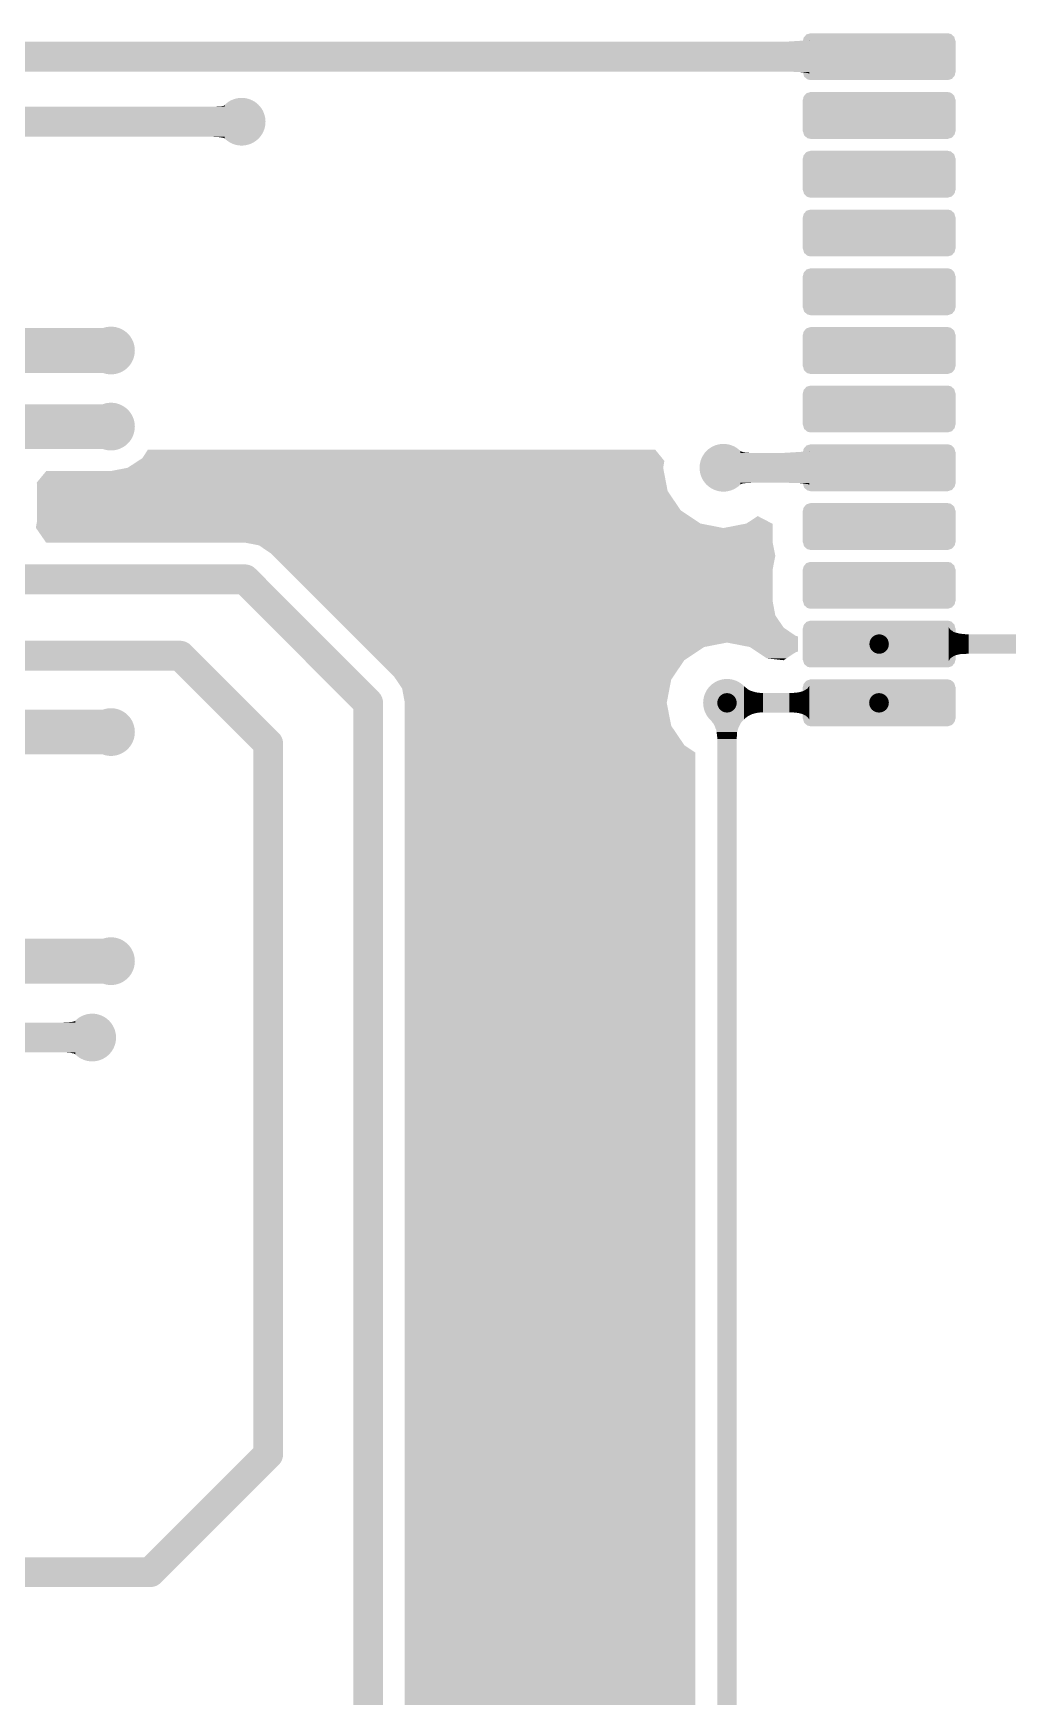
# Model space of a CAD drawing. Extents: x -0.01 to 2.37, y -0.01 to 1.58.
# Drawn here: x 0.918 to 1.245, y 0.298 to 0.856 of the extents above; entities that cross this region are included whole.
import ezdxf

# ---------------------------------------------------------------- set-up
doc = ezdxf.new("R2010")
doc.units = 0
doc.layers.get('0').update_dxf_attribs({"linetype": 'CONTINUOUS'})
for name, color, linetype in [('PCB_KUR_GTL', 8, 'CONTINUOUS'), ('PCB_KUR_GTP', 6, 'CONTINUOUS'), ('PCB_KUR_GTS', 1, 'CONTINUOUS'), ('PCB_KUR_TXT', 2, 'CONTINUOUS')]:
    doc.layers.add(name, color=color, linetype=linetype)

# ---------------------------------------------------------------- blocks, each defined once
blk = doc.blocks.new('CUSTOM_33')
for points in [[(-0.02357, 0.00549), (-0.02311, 0.00585), (0.02348, 0.00549), (0.02323, 0.00585)], [(-0.02311, 0.00585), (-0.02305, 0.0059), (0.02323, 0.00585), (0.02305, 0.0059)], [(-0.0236, 0.0053), (-0.02357, 0.00549), (0.0236, 0.0053), (0.02348, 0.00549)], [(-0.0236, -0.0053), (-0.0236, 0.0053), (0.0236, -0.0053), (0.0236, 0.0053)], [(-0.02348, -0.00549), (-0.0236, -0.0053), (0.02357, -0.00549), (0.0236, -0.0053)], [(-0.02323, -0.00585), (-0.02348, -0.00549), (0.02311, -0.00585), (0.02357, -0.00549)], [(-0.02305, -0.0059), (-0.02323, -0.00585), (0.02305, -0.0059), (0.02311, -0.00585)]]:
    blk.add_solid(points)
blk = doc.blocks.new('ROUND_27')
at = {"const_width": 0.0075}
blk.add_lwpolyline([(-0.00375, 0, 1), (0.00375, 0, 1)], format="xyb", close=True, dxfattribs=at)
blk = doc.blocks.new('ROUND_16')
at = {"const_width": 0.008}
blk.add_lwpolyline([(-0.004, 0, 1), (0.004, 0, 1)], format="xyb", close=True, dxfattribs=at)
blk = doc.blocks.new('ROUND_7')
at = {"const_width": 0.00325}
blk.add_lwpolyline([(-0.001625, 0, 1), (0.001625, 0, 1)], format="xyb", close=True, dxfattribs=at)
blk = doc.blocks.new('ROUND_8')
at = {"const_width": 0.005}
blk.add_lwpolyline([(-0.0025, 0, 1), (0.0025, 0, 1)], format="xyb", close=True, dxfattribs=at)
blk = doc.blocks.new('CUSTOM_69')
for points in [[(-0.02555, 0.0053), (-0.02532, 0.00636), (0.02555, 0.0053), (0.02525, 0.00636)], [(-0.02532, 0.00636), (-0.02506, 0.00666), (0.02525, 0.00636), (0.02516, 0.00666)], [(-0.02506, 0.00666), (-0.0244, 0.00743), (0.02516, 0.00666), (0.02429, 0.00743)], [(-0.0244, 0.00743), (-0.02386, 0.0076), (0.02429, 0.00743), (0.0241, 0.0076)], [(-0.02386, 0.0076), (-0.02305, 0.00785), (0.0241, 0.0076), (0.02305, 0.00785)], [(-0.0256, -0.0053), (-0.0256, 0.0053), (0.0256, -0.0053), (0.0256, 0.0053)], [(-0.02525, -0.00636), (-0.02555, -0.0053), (0.02532, -0.00636), (0.02555, -0.0053)], [(-0.02516, -0.00666), (-0.02525, -0.00636), (0.02506, -0.00666), (0.02532, -0.00636)], [(-0.02429, -0.00743), (-0.02516, -0.00666), (0.0244, -0.00743), (0.02506, -0.00666)], [(-0.0241, -0.0076), (-0.02429, -0.00743), (0.02386, -0.0076), (0.0244, -0.00743)], [(-0.02305, -0.00785), (-0.0241, -0.0076), (0.02305, -0.00785), (0.02386, -0.0076)]]:
    blk.add_solid(points)

msp = doc.modelspace()

# ---------------------------------------------------------------- linework, layer by layer
at = {"layer": 'PCB_KUR_GTL'}
for points, const_width in [([(0.7139, 0.8479), (1.2019, 0.8479)], 0.01), ([(0.7501, 0.8261), (0.9882, 0.8261)], 0.01), ([(0.8751, 0.7494), (0.9444, 0.7494)], 0.015), ([(0.8751, 0.7239), (0.9444, 0.7239)], 0.015), ([(1.1497, 0.7101), (1.2009, 0.7101)], 0.01), ([(0.8751, 0.6727), (0.9893, 0.6727)], 0.01), ([(0.9893, 0.6727), (1.0306, 0.6313)], 0.01), ([(1.2019, 0.651), (1.295, 0.651)], 0.0065), ([(0.8751, 0.6471), (0.9676, 0.6471)], 0.01), ([(0.9676, 0.6471), (0.9971, 0.6176)], 0.01), ([(1.0306, 0.2849), (1.0306, 0.6313)], 0.01), ([(1.1509, 0.6313), (1.2018, 0.6313)], 0.0065), ([(1.1509, 0.1741), (1.1509, 0.6313)], 0.0065), ([(1.2018, 0.6313), (1.2019, 0.6313)], 0.0065), ([(0.8751, 0.6215), (0.9444, 0.6215)], 0.015), ([(0.9971, 0.3794), (0.9971, 0.6176)], 0.01), ([(0.8751, 0.5447), (0.9444, 0.5447)], 0.015), ([(0.8751, 0.5191), (0.9381, 0.5191)], 0.01), ([(0.9576, 0.3399), (0.9971, 0.3794)], 0.01), ([(0.8363, 0.3399), (0.9576, 0.3399)], 0.01)]:
    msp.add_lwpolyline(points, dxfattribs=dict(at, const_width=const_width))
for points in [[(1.1702, 0.8529), (1.1783, 0.8534), (1.1785, 0.8529), (1.1785, 0.8534)], [(1.1783, 0.8534), (1.1785, 0.8535), (1.1785, 0.8534), (1.1785, 0.8535)], [(1.1683, 0.8429), (1.1683, 0.8529), (1.1785, 0.8429), (1.1785, 0.8529)], [(1.1747, 0.8428), (1.1683, 0.8429), (1.1785, 0.8428), (1.1785, 0.8429)], [(1.1767, 0.8426), (1.1747, 0.8428), (1.1785, 0.8426), (1.1785, 0.8428)], [(1.1774, 0.8425), (1.1767, 0.8426), (1.1785, 0.8425), (1.1785, 0.8426)], [(1.178, 0.8424), (1.1774, 0.8425), (1.1785, 0.8424), (1.1785, 0.8425)], [(1.1783, 0.8423), (1.178, 0.8424), (1.1785, 0.8423), (1.1785, 0.8424)], [(1.1785, 0.8422), (1.1783, 0.8423), (1.1785, 0.8422), (1.1785, 0.8423)], [(0.9772, 0.8211), (0.9772, 0.8311), (0.9825, 0.8211), (0.9825, 0.8311)], [(0.9781, 0.8311), (0.9814, 0.8313), (0.9825, 0.8311), (0.9825, 0.8313)], [(0.9814, 0.8313), (0.9818, 0.8314), (0.9825, 0.8313), (0.9825, 0.8314)], [(0.9821, 0.8314), (0.9823, 0.8315), (0.9825, 0.8314), (0.9825, 0.8315)], [(0.9823, 0.8315), (0.9825, 0.8317), (0.9825, 0.8315), (0.9825, 0.8317)], [(0.9796, 0.821), (0.9772, 0.8211), (0.9825, 0.821), (0.9825, 0.8211)], [(0.9809, 0.8209), (0.9796, 0.821), (0.9825, 0.8209), (0.9825, 0.821)], [(0.9814, 0.8208), (0.9809, 0.8209), (0.9825, 0.8208), (0.9825, 0.8209)], [(0.9821, 0.8207), (0.9818, 0.8208), (0.9825, 0.8207), (0.9825, 0.8208)], [(0.9823, 0.8206), (0.9821, 0.8207), (0.9825, 0.8206), (0.9825, 0.8207)], [(0.9825, 0.8205), (0.9823, 0.8206), (0.9825, 0.8205), (0.9825, 0.8206)], [(0.9549, 0.7133), (0.9568, 0.7162), (1.12917, 0.7133), (1.1268, 0.7162)], [(1.1554, 0.7156), (1.1554, 0.7157), (1.1556, 0.7156), (1.1554, 0.7157)], [(1.1554, 0.7155), (1.1554, 0.7156), (1.1558, 0.7155), (1.1556, 0.7156)], [(1.1554, 0.7154), (1.1554, 0.7155), (1.1561, 0.7154), (1.1558, 0.7155)], [(1.1554, 0.7153), (1.1554, 0.7154), (1.1565, 0.7153), (1.1561, 0.7154)], [(1.1554, 0.7152), (1.1554, 0.7153), (1.157, 0.7152), (1.1565, 0.7153)], [(1.1554, 0.7151), (1.1554, 0.7152), (1.1583, 0.7151), (1.157, 0.7152)], [(1.1554, 0.7051), (1.1554, 0.7151), (1.1607, 0.7051), (1.1607, 0.7151)], [(1.1554, 0.7151), (1.1554, 0.7151), (1.1607, 0.7151), (1.1583, 0.7151)], [(1.1683, 0.7051), (1.1683, 0.7151), (1.1785, 0.7051), (1.1785, 0.7151)], [(1.1702, 0.7151), (1.1783, 0.7156), (1.1785, 0.7151), (1.1785, 0.7156)], [(1.1783, 0.7156), (1.1785, 0.7158), (1.1785, 0.7156), (1.1785, 0.7158)], [(0.9195, 0.7051), (0.9227, 0.709), (1.13046, 0.7051), (1.12971, 0.709)], [(0.9444, 0.709), (0.95, 0.7101), (1.12971, 0.709), (1.1295, 0.7101)], [(0.95, 0.7101), (0.95352, 0.7124), (1.1295, 0.7101), (1.1299, 0.7124)], [(0.95352, 0.7124), (0.9549, 0.7133), (1.1299, 0.7124), (1.12917, 0.7133)], [(0.9196, 0.7045), (0.9195, 0.7051), (1.13058, 0.7045), (1.13046, 0.7051)], [(0.9196, 0.7023), (0.9196, 0.7045), (1.131, 0.7023), (1.13058, 0.7045)], [(1.1554, 0.7049), (1.1554, 0.7051), (1.1565, 0.7049), (1.1598, 0.7051)], [(1.1554, 0.7048), (1.1554, 0.7049), (1.1561, 0.7048), (1.1565, 0.7049)], [(1.1554, 0.7047), (1.1554, 0.7048), (1.1558, 0.7047), (1.1561, 0.7048)], [(1.1554, 0.7046), (1.1554, 0.7047), (1.1556, 0.7046), (1.1558, 0.7047)], [(1.1554, 0.7045), (1.1554, 0.7046), (1.1554, 0.7045), (1.1556, 0.7046)], [(1.1747, 0.705), (1.1683, 0.7051), (1.1785, 0.705), (1.1785, 0.7051)], [(1.1767, 0.7048), (1.1747, 0.705), (1.1785, 0.7048), (1.1785, 0.705)], [(1.1774, 0.7047), (1.1767, 0.7048), (1.1785, 0.7047), (1.1785, 0.7048)], [(1.178, 0.7046), (1.1774, 0.7047), (1.1785, 0.7046), (1.1785, 0.7047)], [(1.1783, 0.7045), (1.178, 0.7046), (1.1785, 0.7045), (1.1785, 0.7046)], [(1.1785, 0.7044), (1.1783, 0.7045), (1.1785, 0.7044), (1.1785, 0.7045)], [(0.9196, 0.6958), (0.9196, 0.7023), (1.1354, 0.6958), (1.131, 0.7023)], [(0.91947, 0.6914), (0.9196, 0.6921), (1.142, 0.6914), (1.14095, 0.6921)], [(0.9196, 0.6921), (0.9196, 0.6958), (1.14095, 0.6921), (1.1354, 0.6958)], [(1.1574, 0.6914), (1.1612, 0.6939), (1.16601, 0.6914), (1.1612, 0.6939)], [(0.9192, 0.69), (0.91947, 0.6914), (1.14919, 0.69), (1.142, 0.6914)], [(0.91927, 0.6899), (0.9192, 0.69), (1.1497, 0.6899), (1.14919, 0.69)], [(0.9226, 0.6851), (0.91927, 0.6899), (1.1662, 0.6851), (1.1662, 0.6899)], [(1.1497, 0.6899), (1.15688, 0.6913), (1.1662, 0.6899), (1.1662, 0.6913)], [(1.15688, 0.6913), (1.1574, 0.6914), (1.1662, 0.6913), (1.16601, 0.6914)], [(0.9229, 0.685), (0.9226, 0.6851), (1.16622, 0.685), (1.1662, 0.6851)], [(0.994, 0.6841), (0.9893, 0.685), (1.1664, 0.6841), (1.16622, 0.685)], [(0.998, 0.6814), (0.994, 0.6841), (1.16694, 0.6814), (1.1664, 0.6841)], [(0.9988, 0.6806), (0.998, 0.6814), (1.1671, 0.6806), (1.16694, 0.6814)], [(1.0034, 0.676), (0.9988, 0.6806), (1.1662, 0.676), (1.1671, 0.6806)], [(1.014, 0.6654), (1.0034, 0.676), (1.1662, 0.6654), (1.1662, 0.676)], [(1.0188, 0.6606), (1.014, 0.6654), (1.1671, 0.6606), (1.1662, 0.6654)], [(1.0229, 0.6565), (1.0188, 0.6606), (1.1699, 0.6565), (1.1671, 0.6606)], [(1.0257, 0.6537), (1.0229, 0.6565), (1.174, 0.6537), (1.1699, 0.6565)], [(1.0258, 0.6536), (1.0257, 0.6537), (1.1747, 0.6536), (1.174, 0.6537)], [(1.0279, 0.6515), (1.0258, 0.6536), (1.1747, 0.6515), (1.1747, 0.6536)], [(1.2252, 0.6562), (1.2252, 0.6567), (1.2255, 0.6562), (1.2252, 0.6567)], [(1.2252, 0.6558), (1.2252, 0.6562), (1.2258, 0.6558), (1.2255, 0.6562)], [(1.2252, 0.6555), (1.2252, 0.6558), (1.2263, 0.6555), (1.2258, 0.6558)], [(1.2252, 0.6551), (1.2252, 0.6555), (1.2268, 0.6551), (1.2263, 0.6555)], [(1.2252, 0.6549), (1.2252, 0.6551), (1.2274, 0.6549), (1.2268, 0.6551)], [(1.2252, 0.6547), (1.2252, 0.6549), (1.2281, 0.6547), (1.2274, 0.6549)], [(1.2252, 0.6545), (1.2252, 0.6547), (1.2289, 0.6545), (1.2281, 0.6547)], [(1.2252, 0.6544), (1.2252, 0.6545), (1.2298, 0.6544), (1.2289, 0.6545)], [(1.2252, 0.6543), (1.2252, 0.6544), (1.2308, 0.6543), (1.2298, 0.6544)], [(1.2252, 0.6478), (1.2252, 0.6543), (1.2319, 0.6478), (1.2319, 0.6543)], [(1.2252, 0.6543), (1.2252, 0.6543), (1.2319, 0.6543), (1.2308, 0.6543)], [(1.0294, 0.65), (1.0279, 0.6515), (1.1432, 0.65), (1.1509, 0.6515)], [(1.0338, 0.6456), (1.0294, 0.65), (1.1366, 0.6456), (1.1432, 0.65)], [(1.1586, 0.65), (1.1509, 0.6515), (1.1747, 0.65), (1.1747, 0.6515)], [(1.16085, 0.6485), (1.1586, 0.65), (1.1747, 0.6485), (1.1747, 0.65)], [(1.16115, 0.6483), (1.16085, 0.6485), (1.174, 0.6483), (1.1747, 0.6485)], [(1.1643, 0.6462), (1.16115, 0.6483), (1.17081, 0.6462), (1.174, 0.6483)], [(1.2252, 0.6477), (1.2252, 0.6478), (1.2308, 0.6477), (1.2319, 0.6478)], [(1.2252, 0.6476), (1.2252, 0.6477), (1.2289, 0.6476), (1.2308, 0.6477)], [(1.2252, 0.6474), (1.2252, 0.6476), (1.2281, 0.6474), (1.2289, 0.6476)], [(1.2252, 0.6472), (1.2252, 0.6474), (1.2274, 0.6472), (1.2281, 0.6474)], [(1.2252, 0.6469), (1.2252, 0.6472), (1.2268, 0.6469), (1.2274, 0.6472)], [(1.2252, 0.6466), (1.2252, 0.6469), (1.2263, 0.6466), (1.2268, 0.6469)], [(1.0393, 0.6401), (1.0338, 0.6456), (1.13288, 0.6401), (1.1366, 0.6456)], [(1.1697, 0.6456), (1.1643, 0.6462), (1.1699, 0.6456), (1.17081, 0.6462)], [(1.2252, 0.6462), (1.2252, 0.6466), (1.2258, 0.6462), (1.2263, 0.6466)], [(1.2252, 0.6458), (1.2252, 0.6462), (1.2255, 0.6458), (1.2258, 0.6462)], [(1.2252, 0.6453), (1.2252, 0.6458), (1.2252, 0.6453), (1.2255, 0.6458)], [(1.03998, 0.6391), (1.0393, 0.6401), (1.1322, 0.6391), (1.13288, 0.6401)], [(1.042, 0.6361), (1.03998, 0.6391), (1.13162, 0.6361), (1.1322, 0.6391)], [(1.0429, 0.6313), (1.042, 0.6361), (1.1307, 0.6313), (1.13162, 0.6361)], [(1.1566, 0.6365), (1.1566, 0.6369), (1.1571, 0.6365), (1.1566, 0.6369)], [(1.1566, 0.6361), (1.1566, 0.6365), (1.1576, 0.6361), (1.1571, 0.6365)], [(1.1566, 0.6357), (1.1566, 0.6361), (1.1581, 0.6357), (1.1576, 0.6361)], [(1.1566, 0.6354), (1.1566, 0.6357), (1.1587, 0.6354), (1.1581, 0.6357)], [(1.1769, 0.6355), (1.1774, 0.6358), (1.1785, 0.6355), (1.1785, 0.6358)], [(1.1774, 0.6358), (1.1779, 0.6361), (1.1785, 0.6358), (1.1785, 0.6361)], [(1.1779, 0.6361), (1.1782, 0.6366), (1.1785, 0.6361), (1.1785, 0.6366)], [(1.1782, 0.6366), (1.1785, 0.637), (1.1785, 0.6366), (1.1785, 0.637)], [(1.0429, 0.6236), (1.0429, 0.6313), (1.1322, 0.6236), (1.1307, 0.6313)], [(1.1566, 0.6352), (1.1566, 0.6354), (1.1593, 0.6352), (1.1587, 0.6354)], [(1.1566, 0.635), (1.1566, 0.6352), (1.16, 0.635), (1.1593, 0.6352)], [(1.1566, 0.6348), (1.1566, 0.635), (1.1607, 0.6348), (1.16, 0.635)], [(1.1566, 0.6347), (1.1566, 0.6348), (1.1614, 0.6347), (1.1607, 0.6348)], [(1.1566, 0.6346), (1.1566, 0.6347), (1.1622, 0.6346), (1.1614, 0.6347)], [(1.1566, 0.6281), (1.1566, 0.6346), (1.163, 0.6281), (1.163, 0.6346)], [(1.1566, 0.6346), (1.1566, 0.6346), (1.163, 0.6346), (1.1622, 0.6346)], [(1.1718, 0.6281), (1.1718, 0.6346), (1.1785, 0.6281), (1.1785, 0.6346)], [(1.1729, 0.6346), (1.1748, 0.6348), (1.1785, 0.6346), (1.1785, 0.6348)], [(1.1748, 0.6348), (1.1756, 0.635), (1.1785, 0.6348), (1.1785, 0.635)], [(1.1756, 0.635), (1.1763, 0.6352), (1.1785, 0.635), (1.1785, 0.6352)], [(1.1763, 0.6352), (1.1769, 0.6355), (1.1785, 0.6352), (1.1785, 0.6355)], [(1.1457, 0.6252), (1.1453, 0.6256), (1.156, 0.6252), (1.1565, 0.6256)], [(1.1453, 0.6256), (1.1453, 0.6256), (1.1565, 0.6256), (1.1453, 0.6256)], [(1.1461, 0.6246), (1.1457, 0.6252), (1.1556, 0.6246), (1.156, 0.6252)], [(1.1465, 0.6241), (1.1461, 0.6246), (1.1553, 0.6241), (1.1556, 0.6246)], [(1.1566, 0.628), (1.1566, 0.6281), (1.1614, 0.628), (1.1622, 0.6281)], [(1.1566, 0.6279), (1.1566, 0.628), (1.1607, 0.6279), (1.1614, 0.628)], [(1.1566, 0.6277), (1.1566, 0.6279), (1.16, 0.6277), (1.1607, 0.6279)], [(1.1566, 0.6275), (1.1566, 0.6277), (1.1593, 0.6275), (1.16, 0.6277)], [(1.1566, 0.6272), (1.1566, 0.6275), (1.1587, 0.6272), (1.1593, 0.6275)], [(1.1566, 0.6269), (1.1566, 0.6272), (1.1581, 0.6269), (1.1587, 0.6272)], [(1.1566, 0.6266), (1.1566, 0.6269), (1.1576, 0.6266), (1.1581, 0.6269)], [(1.1566, 0.6262), (1.1566, 0.6266), (1.1571, 0.6262), (1.1576, 0.6266)], [(1.1566, 0.6257), (1.1566, 0.6262), (1.1566, 0.6257), (1.1571, 0.6262)], [(1.1739, 0.628), (1.1729, 0.6281), (1.1785, 0.628), (1.1785, 0.6281)], [(1.1748, 0.6279), (1.1739, 0.628), (1.1785, 0.6279), (1.1785, 0.628)], [(1.1756, 0.6277), (1.1748, 0.6279), (1.1785, 0.6277), (1.1785, 0.6279)], [(1.1763, 0.6275), (1.1756, 0.6277), (1.1785, 0.6275), (1.1785, 0.6277)], [(1.1769, 0.6272), (1.1763, 0.6275), (1.1785, 0.6272), (1.1785, 0.6275)], [(1.1774, 0.6269), (1.1769, 0.6272), (1.1785, 0.6269), (1.1785, 0.6272)], [(1.1779, 0.6265), (1.1774, 0.6269), (1.1785, 0.6265), (1.1785, 0.6269)], [(1.1782, 0.6261), (1.1779, 0.6265), (1.1785, 0.6261), (1.1785, 0.6265)], [(1.1785, 0.6257), (1.1782, 0.6261), (1.1785, 0.6257), (1.1785, 0.6261)], [(1.0429, 0.6171), (1.0429, 0.6236), (1.1366, 0.6171), (1.1322, 0.6236)], [(1.1468, 0.6235), (1.1465, 0.6241), (1.155, 0.6235), (1.1553, 0.6241)], [(1.147, 0.6229), (1.1468, 0.6235), (1.1547, 0.6229), (1.155, 0.6235)], [(1.1473, 0.6222), (1.147, 0.6229), (1.1545, 0.6222), (1.1547, 0.6229)], [(1.1474, 0.6215), (1.1473, 0.6222), (1.1543, 0.6215), (1.1545, 0.6222)], [(1.1475, 0.6208), (1.1474, 0.6215), (1.1542, 0.6208), (1.1543, 0.6215)], [(1.1476, 0.62), (1.1475, 0.6208), (1.1542, 0.62), (1.1542, 0.6208)], [(1.1476, 0.6192), (1.1476, 0.62), (1.1541, 0.6192), (1.1542, 0.62)], [(1.0429, 0.6146), (1.0429, 0.6171), (1.1403, 0.6146), (1.1366, 0.6171)], [(1.0429, 0.2849), (1.0429, 0.6146), (1.1403, 0.2849), (1.1403, 0.6146)], [(0.9279, 0.5241), (0.9312, 0.5243), (0.9324, 0.5241), (0.9324, 0.5243)], [(0.9312, 0.5243), (0.9316, 0.5244), (0.9324, 0.5243), (0.9324, 0.5244)], [(0.9316, 0.5244), (0.932, 0.5245), (0.9324, 0.5244), (0.9324, 0.5245)], [(0.932, 0.5245), (0.9322, 0.5246), (0.9324, 0.5245), (0.9324, 0.5246)], [(0.9322, 0.5246), (0.9324, 0.5247), (0.9324, 0.5246), (0.9324, 0.5247)], [(0.927, 0.5141), (0.927, 0.5241), (0.9324, 0.5141), (0.9324, 0.5241)], [(0.9307, 0.514), (0.9295, 0.5141), (0.9324, 0.514), (0.9324, 0.5141)], [(0.9312, 0.5139), (0.9307, 0.514), (0.9324, 0.5139), (0.9324, 0.514)], [(0.9316, 0.5138), (0.9312, 0.5139), (0.9324, 0.5138), (0.9324, 0.5139)], [(0.9322, 0.5136), (0.932, 0.5138), (0.9324, 0.5136), (0.9324, 0.5138)], [(0.9324, 0.5135), (0.9322, 0.5136), (0.9324, 0.5135), (0.9324, 0.5136)]]:
    msp.add_solid(points, dxfattribs=at)

# ---------------------------------------------------------------- block references
for name, p in [('CUSTOM_33', (1.2019, 0.8479)), ('ROUND_8', (1.2019, 0.8479)), ('ROUND_16', (0.9882, 0.8261)), ('ROUND_8', (0.9882, 0.8261)), ('CUSTOM_33', (1.2019, 0.8282)), ('CUSTOM_33', (1.2019, 0.8085)), ('CUSTOM_33', (1.2019, 0.7888)), ('CUSTOM_33', (1.2019, 0.7691)), ('ROUND_16', (0.9444, 0.7494)), ('ROUND_27', (0.9444, 0.7494)), ('ROUND_27', (0.9444, 0.7494)), ('CUSTOM_33', (1.2019, 0.7494)), ('ROUND_16', (0.9444, 0.7239)), ('ROUND_27', (0.9444, 0.7239)), ('ROUND_27', (0.9444, 0.7239)), ('CUSTOM_33', (1.2019, 0.7298)), ('ROUND_16', (1.1497, 0.7101)), ('ROUND_8', (1.1497, 0.7101)), ('CUSTOM_33', (1.2019, 0.7101)), ('ROUND_8', (1.2009, 0.7101)), ('CUSTOM_33', (1.2019, 0.6904)), ('ROUND_8', (0.9893, 0.6727)), ('ROUND_8', (0.9893, 0.6727)), ('CUSTOM_33', (1.2019, 0.6707)), ('CUSTOM_33', (1.2019, 0.651)), ('ROUND_7', (1.2019, 0.651)), ('ROUND_8', (0.9676, 0.6471)), ('ROUND_8', (1.0306, 0.6313)), ('ROUND_8', (1.0306, 0.6313)), ('ROUND_16', (1.1509, 0.6313)), ('CUSTOM_33', (1.2019, 0.6313)), ('ROUND_7', (1.1509, 0.6313)), ('ROUND_7', (1.1509, 0.6313)), ('ROUND_7', (1.2018, 0.6313)), ('ROUND_7', (1.2018, 0.6313)), ('ROUND_7', (1.2019, 0.6313)), ('ROUND_16', (0.9444, 0.6215)), ('ROUND_27', (0.9444, 0.6215)), ('ROUND_8', (0.9971, 0.6176)), ('ROUND_8', (0.9971, 0.6176)), ('ROUND_16', (0.9444, 0.5447)), ('ROUND_27', (0.9444, 0.5447)), ('ROUND_16', (0.9381, 0.5191)), ('ROUND_8', (0.9381, 0.5191)), ('ROUND_8', (0.9971, 0.3794)), ('ROUND_8', (0.9971, 0.3794)), ('ROUND_8', (0.9576, 0.3399)), ('ROUND_8', (0.9576, 0.3399))]:
    msp.add_blockref(name, p, dxfattribs=at)
at = {"layer": 'PCB_KUR_GTP'}
for p in [(1.2019, 0.8479), (1.2019, 0.8282), (1.2019, 0.8085), (1.2019, 0.7888), (1.2019, 0.7691), (1.2019, 0.7494), (1.2019, 0.7298), (1.2019, 0.7101), (1.2019, 0.6904), (1.2019, 0.6707), (1.2019, 0.651), (1.2019, 0.6313)]:
    msp.add_blockref('CUSTOM_33', p, dxfattribs=at)
at = {"layer": 'PCB_KUR_GTS'}
for p in [(1.2019, 0.8479), (1.2019, 0.8282), (1.2019, 0.8085), (1.2019, 0.7888), (1.2019, 0.7691), (1.2019, 0.7494), (1.2019, 0.7298), (1.2019, 0.7101), (1.2019, 0.6904), (1.2019, 0.6707), (1.2019, 0.651), (1.2019, 0.6313)]:
    msp.add_blockref('CUSTOM_69', p, dxfattribs=at)
at = {"layer": 'PCB_KUR_TXT'}
for p in [(0.9882, 0.8261), (0.9444, 0.7494), (0.9444, 0.7239), (1.1497, 0.7101), (1.1509, 0.6313), (0.9444, 0.6215), (0.9444, 0.5447), (0.9381, 0.5191)]:
    msp.add_blockref('ROUND_8', p, dxfattribs=at)

doc.saveas('drawing.dxf')
